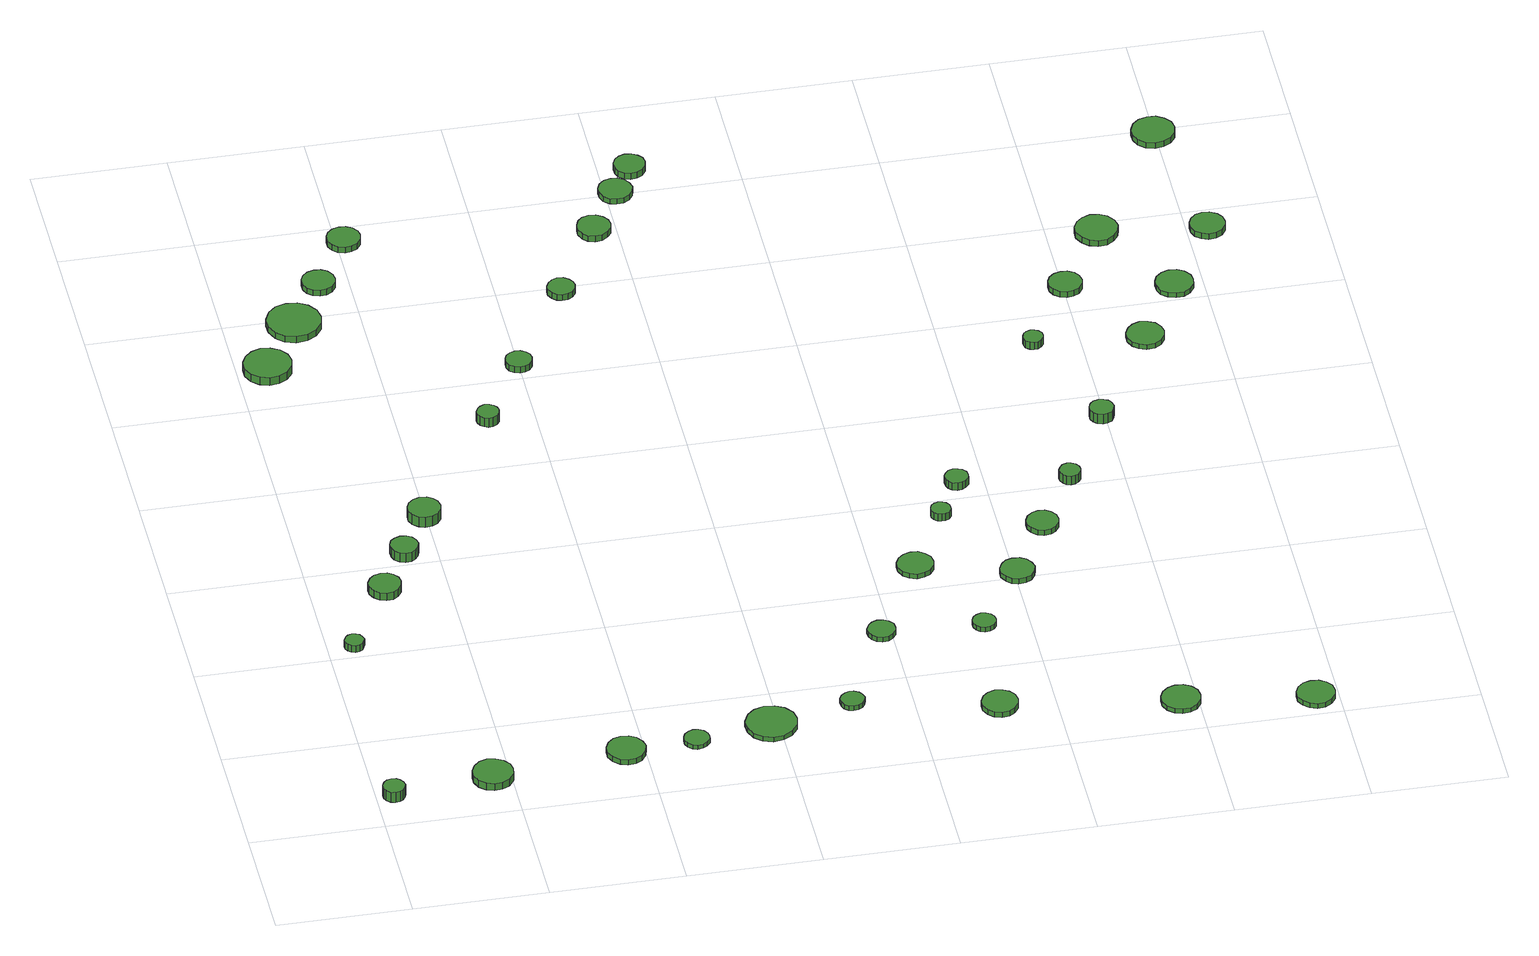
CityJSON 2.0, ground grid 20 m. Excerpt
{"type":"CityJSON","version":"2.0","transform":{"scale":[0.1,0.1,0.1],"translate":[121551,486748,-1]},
"CityObjects":{
"tree1":{"type":"SolitaryVegetationObject","attributes":{"function":"something"},"geometry":[{"type":"MultiSurface","lod":"1","boundaries":[[[0,1,2,3,4,5,6,7,8,9,10,11,12,13,14]],[[15,16,17,18,19,20,21,22,23,24,25,26,27,28,29]],[[0,29,28,1]],[[1,28,27,2]],[[2,27,26,3]],[[3,26,25,4]],[[4,25,24,5]],[[5,24,23,6]],[[6,23,22,7]],[[7,22,21,8]],[[8,21,20,9]],[[9,20,19,10]],[[10,19,18,11]],[[11,18,17,12]],[[12,17,16,13]],[[13,16,15,14]],[[14,15,29,0]]]}]},
"tree2":{"type":"SolitaryVegetationObject","attributes":{"function":"something"},"geometry":[{"type":"MultiSurface","lod":"1","boundaries":[[[30,31,32,33,34,35,36,37,38,39,40,41,42,43,44]],[[45,46,47,48,49,50,51,52,53,54,55,56,57,58,59]],[[30,59,58,31]],[[31,58,57,32]],[[32,57,56,33]],[[33,56,55,34]],[[34,55,54,35]],[[35,54,53,36]],[[36,53,52,37]],[[37,52,51,38]],[[38,51,50,39]],[[39,50,49,40]],[[40,49,48,41]],[[41,48,47,42]],[[42,47,46,43]],[[43,46,45,44]],[[44,45,59,30]]]}]},
"tree3":{"type":"SolitaryVegetationObject","attributes":{"function":"something"},"geometry":[{"type":"MultiSurface","lod":"1","boundaries":[[[60,61,62,63,64,65,66,67,68,69,70,71,72,73,74]],[[75,76,77,78,79,80,81,82,83,84,85,86,87,88,89]],[[60,89,88,61]],[[61,88,87,62]],[[62,87,86,63]],[[63,86,85,64]],[[64,85,84,65]],[[65,84,83,66]],[[66,83,82,67]],[[67,82,81,68]],[[68,81,80,69]],[[69,80,79,70]],[[70,79,78,71]],[[71,78,77,72]],[[72,77,76,73]],[[73,76,75,74]],[[74,75,89,60]]]}]},
"tree4":{"type":"SolitaryVegetationObject","attributes":{"function":"something"},"geometry":[{"type":"MultiSurface","lod":"1","boundaries":[[[90,91,92,93,94,95,96,97,98,99,100,101,102,103,104]],[[105,106,107,108,109,110,111,112,113,114,115,116,117,118,119]],[[90,119,118,91]],[[91,118,117,92]],[[92,117,116,93]],[[93,116,115,94]],[[94,115,114,95]],[[95,114,113,96]],[[96,113,112,97]],[[97,112,111,98]],[[98,111,110,99]],[[99,110,109,100]],[[100,109,108,101]],[[101,108,107,102]],[[102,107,106,103]],[[103,106,105,104]],[[104,105,119,90]]]}]},
"tree5":{"type":"SolitaryVegetationObject","attributes":{"function":"something"},"geometry":[{"type":"MultiSurface","lod":"1","boundaries":[[[120,121,122,123,124,125,126,127,128,129,130,131,132,133,134]],[[135,136,137,138,139,140,141,142,143,144,145,146,147,148,149]],[[120,149,148,121]],[[121,148,147,122]],[[122,147,146,123]],[[123,146,145,124]],[[124,145,144,125]],[[125,144,143,126]],[[126,143,142,127]],[[127,142,141,128]],[[128,141,140,129]],[[129,140,139,130]],[[130,139,138,131]],[[131,138,137,132]],[[132,137,136,133]],[[133,136,135,134]],[[134,135,149,120]]]}]},
"tree6":{"type":"SolitaryVegetationObject","attributes":{"function":"something"},"geometry":[{"type":"MultiSurface","lod":"1","boundaries":[[[150,151,152,153,154,155,156,157,158,159,160,161,162,163,164]],[[165,166,167,168,169,170,171,172,173,174,175,176,177,178,179]],[[150,179,178,151]],[[151,178,177,152]],[[152,177,176,153]],[[153,176,175,154]],[[154,175,174,155]],[[155,174,173,156]],[[156,173,172,157]],[[157,172,171,158]],[[158,171,170,159]],[[159,170,169,160]],[[160,169,168,161]],[[161,168,167,162]],[[162,167,166,163]],[[163,166,165,164]],[[164,165,179,150]]]}]},
"tree7":{"type":"SolitaryVegetationObject","attributes":{"function":"something"},"geometry":[{"type":"MultiSurface","lod":"1","boundaries":[[[180,181,182,183,184,185,186,187,188,189,190,191,192,193,194]],[[195,196,197,198,199,200,201,202,203,204,205,206,207,208,209]],[[180,209,208,181]],[[181,208,207,182]],[[182,207,206,183]],[[183,206,205,184]],[[184,205,204,185]],[[185,204,203,186]],[[186,203,202,187]],[[187,202,201,188]],[[188,201,200,189]],[[189,200,199,190]],[[190,199,198,191]],[[191,198,197,192]],[[192,197,196,193]],[[193,196,195,194]],[[194,195,209,180]]]}]},
"tree8":{"type":"SolitaryVegetationObject","attributes":{"function":"something"},"geometry":[{"type":"MultiSurface","lod":"1","boundaries":[[[210,211,212,213,214,215,216,217,218,219,220,221,222,223,224]],[[225,226,227,228,229,230,231,232,233,234,235,236,237,238,239]],[[210,239,238,211]],[[211,238,237,212]],[[212,237,236,213]],[[213,236,235,214]],[[214,235,234,215]],[[215,234,233,216]],[[216,233,232,217]],[[217,232,231,218]],[[218,231,230,219]],[[219,230,229,220]],[[220,229,228,221]],[[221,228,227,222]],[[222,227,226,223]],[[223,226,225,224]],[[224,225,239,210]]]}]},
"tree9":{"type":"SolitaryVegetationObject","attributes":{"function":"something"},"geometry":[{"type":"MultiSurface","lod":"1","boundaries":[[[240,241,242,243,244,245,246,247,248,249,250,251,252,253,254]],[[255,256,257,258,259,260,261,262,263,264,265,266,267,268,269]],[[240,269,268,241]],[[241,268,267,242]],[[242,267,266,243]],[[243,266,265,244]],[[244,265,264,245]],[[245,264,263,246]],[[246,263,262,247]],[[247,262,261,248]],[[248,261,260,249]],[[249,260,259,250]],[[250,259,258,251]],[[251,258,257,252]],[[252,257,256,253]],[[253,256,255,254]],[[254,255,269,240]]]}]},
"tree10":{"type":"SolitaryVegetationObject","attributes":{"function":"something"},"geometry":[{"type":"MultiSurface","lod":"1","boundaries":[[[270,271,272,273,274,275,276,277,278,279,280,281,282,283,284]],[[285,286,287,288,289,290,291,292,293,294,295,296,297,298,299]],[[270,299,298,271]],[[271,298,297,272]],[[272,297,296,273]],[[273,296,295,274]],[[274,295,294,275]],[[275,294,293,276]],[[276,293,292,277]],[[277,292,291,278]],[[278,291,290,279]],[[279,290,289,280]],[[280,289,288,281]],[[281,288,287,282]],[[282,287,286,283]],[[283,286,285,284]],[[284,285,299,270]]]}]},
"tree11":{"type":"SolitaryVegetationObject","attributes":{"function":"something"},"geometry":[{"type":"MultiSurface","lod":"1","boundaries":[[[300,301,302,303,304,305,306,307,308,309,310,311,312,313,314]],[[315,316,317,318,319,320,321,322,323,324,325,326,327,328,329]],[[300,329,328,301]],[[301,328,327,302]],[[302,327,326,303]],[[303,326,325,304]],[[304,325,324,305]],[[305,324,323,306]],[[306,323,322,307]],[[307,322,321,308]],[[308,321,320,309]],[[309,320,319,310]],[[310,319,318,311]],[[311,318,317,312]],[[312,317,316,313]],[[313,316,315,314]],[[314,315,329,300]]]}]},
"tree12":{"type":"SolitaryVegetationObject","attributes":{"function":"something"},"geometry":[{"type":"MultiSurface","lod":"1","boundaries":[[[330,331,332,333,334,335,336,337,338,339,340,341,342,343,344]],[[345,346,347,348,349,350,351,352,353,354,355,356,357,358,359]],[[330,359,358,331]],[[331,358,357,332]],[[332,357,356,333]],[[333,356,355,334]],[[334,355,354,335]],[[335,354,353,336]],[[336,353,352,337]],[[337,352,351,338]],[[338,351,350,339]],[[339,350,349,340]],[[340,349,348,341]],[[341,348,347,342]],[[342,347,346,343]],[[343,346,345,344]],[[344,345,359,330]]]}]},
"tree13":{"type":"SolitaryVegetationObject","attributes":{"function":"something"},"geometry":[{"type":"MultiSurface","lod":"1","boundaries":[[[360,361,362,363,364,365,366,367,368,369,370,371,372,373,374]],[[375,376,377,378,379,380,381,382,383,384,385,386,387,388,389]],[[360,389,388,361]],[[361,388,387,362]],[[362,387,386,363]],[[363,386,385,364]],[[364,385,384,365]],[[365,384,383,366]],[[366,383,382,367]],[[367,382,381,368]],[[368,381,380,369]],[[369,380,379,370]],[[370,379,378,371]],[[371,378,377,372]],[[372,377,376,373]],[[373,376,375,374]],[[374,375,389,360]]]}]},
"tree14":{"type":"SolitaryVegetationObject","attributes":{"function":"something"},"geometry":[{"type":"MultiSurface","lod":"1","boundaries":[[[390,391,392,393,394,395,396,397,398,399,400,401,402,403,404]],[[405,406,407,408,409,410,411,412,413,414,415,416,417,418,419]],[[390,419,418,391]],[[391,418,417,392]],[[392,417,416,393]],[[393,416,415,394]],[[394,415,414,395]],[[395,414,413,396]],[[396,413,412,397]],[[397,412,411,398]],[[398,411,410,399]],[[399,410,409,400]],[[400,409,408,401]],[[401,408,407,402]],[[402,407,406,403]],[[403,406,405,404]],[[404,405,419,390]]]}]},
"tree15":{"type":"SolitaryVegetationObject","attributes":{"function":"something"},"geometry":[{"type":"MultiSurface","lod":"1","boundaries":[[[420,421,422,423,424,425,426,427,428,429,430,431,432,433,434]],[[435,436,437,438,439,440,441,442,443,444,445,446,447,448,449]],[[420,449,448,421]],[[421,448,447,422]],[[422,447,446,423]],[[423,446,445,424]],[[424,445,444,425]],[[425,444,443,426]],[[426,443,442,427]],[[427,442,441,428]],[[428,441,440,429]],[[429,440,439,430]],[[430,439,438,431]],[[431,438,437,432]],[[432,437,436,433]],[[433,436,435,434]],[[434,435,449,420]]]}]},
"tree16":{"type":"SolitaryVegetationObject","attributes":{"function":"something"},"geometry":[{"type":"MultiSurface","lod":"1","boundaries":[[[450,451,452,453,454,455,456,457,458,459,460,461,462,463,464]],[[465,466,467,468,469,470,471,472,473,474,475,476,477,478,479]],[[450,479,478,451]],[[451,478,477,452]],[[452,477,476,453]],[[453,476,475,454]],[[454,475,474,455]],[[455,474,473,456]],[[456,473,472,457]],[[457,472,471,458]],[[458,471,470,459]],[[459,470,469,460]],[[460,469,468,461]],[[461,468,467,462]],[[462,467,466,463]],[[463,466,465,464]],[[464,465,479,450]]]}]},
"tree17":{"type":"SolitaryVegetationObject","attributes":{"function":"something"},"geometry":[{"type":"MultiSurface","lod":"1","boundaries":[[[480,481,482,483,484,485,486,487,488,489,490,491,492,493,494]],[[495,496,497,498,499,500,501,502,503,504,505,506,507,508,509]],[[480,509,508,481]],[[481,508,507,482]],[[482,507,506,483]],[[483,506,505,484]],[[484,505,504,485]],[[485,504,503,486]],[[486,503,502,487]],[[487,502,501,488]],[[488,501,500,489]],[[489,500,499,490]],[[490,499,498,491]],[[491,498,497,492]],[[492,497,496,493]],[[493,496,495,494]],[[494,495,509,480]]]}]},
"tree18":{"type":"SolitaryVegetationObject","attributes":{"function":"something"},"geometry":[{"type":"MultiSurface","lod":"1","boundaries":[[[510,511,512,513,514,515,516,517,518,519,520,521,522,523,524]],[[525,526,527,528,529,530,531,532,533,534,535,536,537,538,539]],[[510,539,538,511]],[[511,538,537,512]],[[512,537,536,513]],[[513,536,535,514]],[[514,535,534,515]],[[515,534,533,516]],[[516,533,532,517]],[[517,532,531,518]],[[518,531,530,519]],[[519,530,529,520]],[[520,529,528,521]],[[521,528,527,522]],[[522,527,526,523]],[[523,526,525,524]],[[524,525,539,510]]]}]},
"tree19":{"type":"SolitaryVegetationObject","attributes":{"function":"something"},"geometry":[{"type":"MultiSurface","lod":"1","boundaries":[[[540,541,542,543,544,545,546,547,548,549,550,551,552,553,554]],[[555,556,557,558,559,560,561,562,563,564,565,566,567,568,569]],[[540,569,568,541]],[[541,568,567,542]],[[542,567,566,543]],[[543,566,565,544]],[[544,565,564,545]],[[545,564,563,546]],[[546,563,562,547]],[[547,562,561,548]],[[548,561,560,549]],[[549,560,559,550]],[[550,559,558,551]],[[551,558,557,552]],[[552,557,556,553]],[[553,556,555,554]],[[554,555,569,540]]]}]},
"tree20":{"type":"SolitaryVegetationObject","attributes":{"function":"something"},"geometry":[{"type":"MultiSurface","lod":"1","boundaries":[[[570,571,572,573,574,575,576,577,578,579,580,581,582,583,584]],[[585,586,587,588,589,590,591,592,593,594,595,596,597,598,599]],[[570,599,598,571]],[[571,598,597,572]],[[572,597,596,573]],[[573,596,595,574]],[[574,595,594,575]],[[575,594,593,576]],[[576,593,592,577]],[[577,592,591,578]],[[578,591,590,579]],[[579,590,589,580]],[[580,589,588,581]],[[581,588,587,582]],[[582,587,586,583]],[[583,586,585,584]],[[584,585,599,570]]]}]},
"tree21":{"type":"SolitaryVegetationObject","attributes":{"function":"something"},"geometry":[{"type":"MultiSurface","lod":"1","boundaries":[[[600,601,602,603,604,605,606,607,608,609,610,611,612,613,614]],[[615,616,617,618,619,620,621,622,623,624,625,626,627,628,629]],[[600,629,628,601]],[[601,628,627,602]],[[602,627,626,603]],[[603,626,625,604]],[[604,625,624,605]],[[605,624,623,606]],[[606,623,622,607]],[[607,622,621,608]],[[608,621,620,609]],[[609,620,619,610]],[[610,619,618,611]],[[611,618,617,612]],[[612,617,616,613]],[[613,616,615,614]],[[614,615,629,600]]]}]},
"tree22":{"type":"SolitaryVegetationObject","attributes":{"function":"something"},"geometry":[{"type":"MultiSurface","lod":"1","boundaries":[[[630,631,632,633,634,635,636,637,638,639,640,641,642,643,644]],[[645,646,647,648,649,650,651,652,653,654,655,656,657,658,659]],[[630,659,658,631]],[[631,658,657,632]],[[632,657,656,633]],[[633,656,655,634]],[[634,655,654,635]],[[635,654,653,636]],[[636,653,652,637]],[[637,652,651,638]],[[638,651,650,639]],[[639,650,649,640]],[[640,649,648,641]],[[641,648,647,642]],[[642,647,646,643]],[[643,646,645,644]],[[644,645,659,630]]]}]},
"tree23":{"type":"SolitaryVegetationObject","attributes":{"function":"something"},"geometry":[{"type":"MultiSurface","lod":"1","boundaries":[[[660,661,662,663,664,665,666,667,668,669,670,671,672,673,674]],[[675,676,677,678,679,680,681,682,683,684,685,686,687,688,689]],[[660,689,688,661]],[[661,688,687,662]],[[662,687,686,663]],[[663,686,685,664]],[[664,685,684,665]],[[665,684,683,666]],[[666,683,682,667]],[[667,682,681,668]],[[668,681,680,669]],[[669,680,679,670]],[[670,679,678,671]],[[671,678,677,672]],[[672,677,676,673]],[[673,676,675,674]],[[674,675,689,660]]]}]},
"tree24":{"type":"SolitaryVegetationObject","attributes":{"function":"something"},"geometry":[{"type":"MultiSurface","lod":"1","boundaries":[[[690,691,692,693,694,695,696,697,698,699,700,701,702,703,704]],[[705,706,707,708,709,710,711,712,713,714,715,716,717,718,719]],[[690,719,718,691]],[[691,718,717,692]],[[692,717,716,693]],[[693,716,715,694]],[[694,715,714,695]],[[695,714,713,696]],[[696,713,712,697]],[[697,712,711,698]],[[698,711,710,699]],[[699,710,709,700]],[[700,709,708,701]],[[701,708,707,702]],[[702,707,706,703]],[[703,706,705,704]],[[704,705,719,690]]]}]},
"tree25":{"type":"SolitaryVegetationObject","attributes":{"function":"something"},"geometry":[{"type":"MultiSurface","lod":"1","boundaries":[[[720,721,722,723,724,725,726,727,728,729,730,731,732,733,734]],[[735,736,737,738,739,740,741,742,743,744,745,746,747,748,749]],[[720,749,748,721]],[[721,748,747,722]],[[722,747,746,723]],[[723,746,745,724]],[[724,745,744,725]],[[725,744,743,726]],[[726,743,742,727]],[[727,742,741,728]],[[728,741,740,729]],[[729,740,739,730]],[[730,739,738,731]],[[731,738,737,732]],[[732,737,736,733]],[[733,736,735,734]],[[734,735,749,720]]]}]},
"tree26":{"type":"SolitaryVegetationObject","attributes":{"function":"something"},"geometry":[{"type":"MultiSurface","lod":"1","boundaries":[[[750,751,752,753,754,755,756,757,758,759,760,761,762,763,764]],[[765,766,767,768,769,770,771,772,773,774,775,776,777,778,779]],[[750,779,778,751]],[[751,778,777,752]],[[752,777,776,753]],[[753,776,775,754]],[[754,775,774,755]],[[755,774,773,756]],[[756,773,772,757]],[[757,772,771,758]],[[758,771,770,759]],[[759,770,769,760]],[[760,769,768,761]],[[761,768,767,762]],[[762,767,766,763]],[[763,766,765,764]],[[764,765,779,750]]]}]},
"tree27":{"type":"SolitaryVegetationObject","attributes":{"function":"something"},"geometry":[{"type":"MultiSurface","lod":"1","boundaries":[[[780,781,782,783,784,785,786,787,788,789,790,791,792,793,794]],[[795,796,797,798,799,800,801,802,803,804,805,806,807,808,809]],[[780,809,808,781]],[[781,808,807,782]],[[782,807,806,783]],[[783,806,805,784]],[[784,805,804,785]],[[785,804,803,786]],[[786,803,802,787]],[[787,802,801,788]],[[788,801,800,789]],[[789,800,799,790]],[[790,799,798,791]],[[791,798,797,792]],[[792,797,796,793]],[[793,796,795,794]],[[794,795,809,780]]]}]},
"tree28":{"type":"SolitaryVegetationObject","attributes":{"function":"something"},"geometry":[{"type":"MultiSurface","lod":"1","boundaries":[[[810,811,812,813,814,815,816,817,818,819,820,821,822,823,824]],[[825,826,827,828,829,830,831,832,833,834,835,836,837,838,839]],[[810,839,838,811]],[[811,838,837,812]],[[812,837,836,813]],[[813,836,835,814]],[[814,835,834,815]],[[815,834,833,816]],[[816,833,832,817]],[[817,832,831,818]],[[818,831,830,819]],[[819,830,829,820]],[[820,829,828,821]],[[821,828,827,822]],[[822,827,826,823]],[[823,826,825,824]],[[824,825,839,810]]]}]},
"tree29":{"type":"SolitaryVegetationObject","attributes":{"function":"something"},"geometry":[{"type":"MultiSurface","lod":"1","boundaries":[[[840,841,842,843,844,845,846,847,848,849,850,851,852,853,854]],[[855,856,857,858,859,860,861,862,863,864,865,866,867,868,869]],[[840,869,868,841]],[[841,868,867,842]],[[842,867,866,843]],[[843,866,865,844]],[[844,865,864,845]],[[845,864,863,846]],[[846,863,862,847]],[[847,862,861,848]],[[848,861,860,849]],[[849,860,859,850]],[[850,859,858,851]],[[851,858,857,852]],[[852,857,856,853]],[[853,856,855,854]],[[854,855,869,840]]]}]},
"tree30":{"type":"SolitaryVegetationObject","attributes":{"function":"something"},"geometry":[{"type":"MultiSurface","lod":"1","boundaries":[[[870,871,872,873,874,875,876,877,878,879,880,881,882,883,884]],[[885,886,887,888,889,890,891,892,893,894,895,896,897,898,899]],[[870,899,898,871]],[[871,898,897,872]],[[872,897,896,873]],[[873,896,895,874]],[[874,895,894,875]],[[875,894,893,876]],[[876,893,892,877]],[[877,892,891,878]],[[878,891,890,879]],[[879,890,889,880]],[[880,889,888,881]],[[881,888,887,882]],[[882,887,886,883]],[[883,886,885,884]],[[884,885,899,870]]]}]},
"tree31":{"type":"SolitaryVegetationObject","attributes":{"function":"something"},"geometry":[{"type":"MultiSurface","lod":"1","boundaries":[[[900,901,902,903,904,905,906,907,908,909,910,911,912,913,914]],[[915,916,917,918,919,920,921,922,923,924,925,926,927,928,929]],[[900,929,928,901]],[[901,928,927,902]],[[902,927,926,903]],[[903,926,925,904]],[[904,925,924,905]],[[905,924,923,906]],[[906,923,922,907]],[[907,922,921,908]],[[908,921,920,909]],[[909,920,919,910]],[[910,919,918,911]],[[911,918,917,912]],[[912,917,916,913]],[[913,916,915,914]],[[914,915,929,900]]]}]},
"tree32":{"type":"SolitaryVegetationObject","attributes":{"function":"something"},"geometry":[{"type":"MultiSurface","lod":"1","boundaries":[[[930,931,932,933,934,935,936,937,938,939,940,941,942,943,944]],[[945,946,947,948,949,950,951,952,953,954,955,956,957,958,959]],[[930,959,958,931]],[[931,958,957,932]],[[932,957,956,933]],[[933,956,955,934]],[[934,955,954,935]],[[935,954,953,936]],[[936,953,952,937]],[[937,952,951,938]],[[938,951,950,939]],[[939,950,949,940]],[[940,949,948,941]],[[941,948,947,942]],[[942,947,946,943]],[[943,946,945,944]],[[944,945,959,930]]]}]},
"tree33":{"type":"SolitaryVegetationObject","attributes":{"function":"something"},"geometry":[{"type":"MultiSurface","lod":"1","boundaries":[[[960,961,962,963,964,965,966,967,968,969,970,971,972,973,974]],[[975,976,977,978,979,980,981,982,983,984,985,986,987,988,989]],[[960,989,988,961]],[[961,988,987,962]],[[962,987,986,963]],[[963,986,985,964]],[[964,985,984,965]],[[965,984,983,966]],[[966,983,982,967]],[[967,982,981,968]],[[968,981,980,969]],[[969,980,979,970]],[[970,979,978,971]],[[971,978,977,972]],[[972,977,976,973]],[[973,976,975,974]],[[974,975,989,960]]]}]},
"tree34":{"type":"SolitaryVegetationObject","attributes":{"function":"something"},"geometry":[{"type":"MultiSurface","lod":"1","boundaries":[[[990,991,992,993,994,995,996,997,998,999,1000,1001,1002,1003,1004]],[[1005,1006,1007,1008,1009,1010,1011,1012,1013,1014,1015,1016,1017,1018,1019]],[[990,1019,1018,991]],[[991,1018,1017,992]],[[992,1017,1016,993]],[[993,1016,1015,994]],[[994,1015,1014,995]],[[995,1014,1013,996]],[[996,1013,1012,997]],[[997,1012,1011,998]],[[998,1011,1010,999]],[[999,1010,1009,1000]],[[1000,1009,1008,1001]],[[1001,1008,1007,1002]],[[1002,1007,1006,1003]],[[1003,1006,1005,1004]],[[1004,1005,1019,990]]]}]},
"tree35":{"type":"SolitaryVegetationObject","attributes":{"function":"something"},"geometry":[{"type":"MultiSurface","lod":"1","boundaries":[[[1020,1021,1022,1023,1024,1025,1026,1027,1028,1029,1030,1031,1032,1033,1034]],[[1035,1036,1037,1038,1039,1040,1041,1042,1043,1044,1045,1046,1047,1048,1049]],[[1020,1049,1048,1021]],[[1021,1048,1047,1022]],[[1022,1047,1046,1023]],[[1023,1046,1045,1024]],[[1024,1045,1044,1025]],[[1025,1044,1043,1026]],[[1026,1043,1042,1027]],[[1027,1042,1041,1028]],[[1028,1041,1040,1029]],[[1029,1040,1039,1030]],[[1030,1039,1038,1031]],[[1031,1038,1037,1032]],[[1032,1037,1036,1033]],[[1033,1036,1035,1034]],[[1034,1035,1049,1020]]]}]},
"tree36":{"type":"SolitaryVegetationObject","attributes":{"function":"something"},"geometry":[{"type":"MultiSurface","lod":"1","boundaries":[[[1050,1051,1052,1053,1054,1055,1056,1057,1058,1059,1060,1061,1062,1063,1064]],[[1065,1066,1067,1068,1069,1070,1071,1072,1073,1074,1075,1076,1077,1078,1079]],[[1050,1079,1078,1051]],[[1051,1078,1077,1052]],[[1052,1077,1076,1053]],[[1053,1076,1075,1054]],[[1054,1075,1074,1055]],[[1055,1074,1073,1056]],[[1056,1073,1072,1057]],[[1057,1072,1071,1058]],[[1058,1071,1070,1059]],[[1059,1070,1069,1060]],[[1060,1069,1068,1061]],[[1061,1068,1067,1062]],[[1062,1067,1066,1063]],[[1063,1066,1065,1064]],[[1064,1065,1079,1050]]]}]},
"tree37":{"type":"SolitaryVegetationObject","attributes":{"function":"something"},"geometry":[{"type":"MultiSurface","lod":"1","boundaries":[[[1080,1081,1082,1083,1084,1085,1086,1087,1088,1089,1090,1091,1092,1093,1094]],[[1095,1096,1097,1098,1099,1100,1101,1102,1103,1104,1105,1106,1107,1108,1109]],[[1080,1109,1108,1081]],[[1081,1108,1107,1082]],[[1082,1107,1106,1083]],[[1083,1106,1105,1084]],[[1084,1105,1104,1085]],[[1085,1104,1103,1086]],[[1086,1103,1102,1087]],[[1087,1102,1101,1088]],[[1088,1101,1100,1089]],[[1089,1100,1099,1090]],[[1090,1099,1098,1091]],[[1091,1098,1097,1092]],[[1092,1097,1096,1093]],[[1093,1096,1095,1094]],[[1094,1095,1109,1080]]]}]},
"tree38":{"type":"SolitaryVegetationObject","attributes":{"function":"something"}},
"tree39":{"type":"SolitaryVegetationObject","attributes":{"function":"something"},"geometry":[{"type":"MultiSurface","lod":"1","boundaries":[[[1110,1111,1112,1113,1114,1115,1116,1117,1118,1119,1120,1121,1122,1123,1124]],[[1125,1126,1127,1128,1129,1130,1131,1132,1133,1134,1135,1136,1137,1138,1139]],[[1110,1139,1138,1111]],[[1111,1138,1137,1112]],[[1112,1137,1136,1113]],[[1113,1136,1135,1114]],[[1114,1135,1134,1115]],[[1115,1134,1133,1116]],[[1116,1133,1132,1117]],[[1117,1132,1131,1118]],[[1118,1131,1130,1119]],[[1119,1130,1129,1120]],[[1120,1129,1128,1121]],[[1121,1128,1127,1122]],[[1122,1127,1126,1123]],[[1123,1126,1125,1124]],[[1124,1125,1139,1110]]]}]},
"tree40":{"type":"SolitaryVegetationObject","attributes":{"function":"something"},"geometry":[{"type":"MultiSurface","lod":"1","boundaries":[[[1140,1141,1142,1143,1144,1145,1146,1147,1148,1149,1150,1151,1152,1153,1154]],[[1155,1156,1157,1158,1159,1160,1161,1162,1163,1164,1165,1166,1167,1168,1169]],[[1140,1169,1168,1141]],[[1141,1168,1167,1142]],[[1142,1167,1166,1143]],[[1143,1166,1165,1144]],[[1144,1165,1164,1145]],[[1145,1164,1163,1146]],[[1146,1163,1162,1147]],[[1147,1162,1161,1148]],[[1148,1161,1160,1149]],[[1149,1160,1159,1150]],[[1150,1159,1158,1151]],[[1151,1158,1157,1152]],[[1152,1157,1156,1153]],[[1153,1156,1155,1154]],[[1154,1155,1169,1140]]]}]}
},
"vertices":[
[43,67,25],[41,74,25],[37,80,25],[32,83,25],[25,84,25],[18,82,25],[13,77,25],[10,71,25],[10,64,25],[13,58,25],[18,53,25],[25,51,25],[32,52,25],[37,55,25],[41,61,25],[41,61,7],[37,55,7],[32,52,7],[25,51,7],[18,53,7],[13,58,7],[10,64,7],[10,71,7],[13,77,7],[18,82,7],[25,84,7],[32,83,7],[37,80,7],[41,74,7],[43,67,7],
[54,424,19],[52,430,19],[49,435,19],[44,438,19],[38,439,19],[32,437,19],[28,433,19],[25,427,19],[25,421,19],[28,416,19],[32,412,19],[38,410,19],[44,411,19],[49,414,19],[52,419,19],[52,419,7],[49,414,7],[44,411,7],[38,410,7],[32,412,7],[28,416,7],[25,421,7],[25,427,7],[28,433,7],[32,437,7],[38,439,7],[44,438,7],[49,435,7],[52,430,7],[54,424,7],
[203,81,19],[201,93,19],[193,103,19],[182,109,19],[170,111,19],[158,107,19],[149,98,19],[144,87,19],[144,75,19],[149,63,19],[158,55,19],[170,51,19],[182,52,19],[193,58,19],[201,69,19],[201,69,7],[193,58,7],[182,52,7],[170,51,7],[158,55,7],[149,63,7],[144,75,7],[144,87,7],[149,98,7],[158,107,7],[170,111,7],[182,109,7],[193,103,7],[201,93,7],[203,81,7],
[132,546,20],[130,556,20],[124,564,20],[116,569,20],[106,570,20],[96,567,20],[89,561,20],[84,551,20],[84,541,20],[89,532,20],[96,525,20],[106,522,20],[116,523,20],[124,528,20],[130,537,20],[130,537,7],[124,528,7],[116,523,7],[106,522,7],[96,525,7],[89,532,7],[84,541,7],[84,551,7],[89,561,7],[96,567,7],[106,570,7],[116,569,7],[124,564,7],[130,556,7],[132,546,7],
[173,626,23],[171,635,23],[166,642,23],[159,646,23],[150,647,23],[142,644,23],[135,639,23],[132,631,23],[132,622,23],[135,614,23],[142,608,23],[150,605,23],[159,606,23],[166,610,23],[171,618,23],[171,618,7],[166,610,7],[159,606,7],[150,605,7],[142,608,7],[135,614,7],[132,622,7],[132,631,7],[135,639,7],[142,644,7],[150,647,7],[159,646,7],[166,642,7],[171,635,7],[173,626,7],
[80,1089,21],[77,1103,21],[68,1115,21],[55,1122,21],[41,1124,21],[27,1119,21],[16,1109,21],[10,1096,21],[10,1081,21],[16,1068,21],[27,1058,21],[41,1053,21],[55,1055,21],[68,1062,21],[77,1074,21],[77,1074,7],[68,1062,7],[55,1055,7],[41,1053,7],[27,1058,7],[16,1068,7],[10,1081,7],[10,1096,7],[16,1109,7],[27,1119,7],[41,1124,7],[55,1122,7],[68,1115,7],[77,1103,7],[80,1089,7],
[401,102,16],[398,113,16],[391,123,16],[381,129,16],[369,130,16],[358,127,16],[349,119,16],[344,108,16],[344,96,16],[349,85,16],[358,77,16],[369,73,16],[381,74,16],[391,80,16],[398,90,16],[398,90,7],[391,80,7],[381,74,7],[369,73,7],[358,77,7],[349,85,7],[344,96,7],[344,108,7],[349,119,7],[358,127,7],[369,130,7],[381,129,7],[391,123,7],[398,113,7],[401,102,7],
[221,705,25],[219,715,25],[213,723,25],[205,728,25],[194,729,25],[185,726,25],[177,719,25],[173,710,25],[173,700,25],[177,691,25],[185,684,25],[194,681,25],[205,682,25],[213,687,25],[219,695,25],[219,695,7],[213,687,7],[205,682,7],[194,681,7],[185,684,7],[177,691,7],[173,700,7],[173,710,7],[177,719,7],[185,726,7],[194,729,7],[205,728,7],[213,723,7],[219,715,7],[221,705,7],
[142,1185,18],[139,1201,18],[129,1215,18],[115,1223,18],[98,1225,18],[82,1220,18],[70,1209,18],[63,1193,18],[63,1177,18],[70,1161,18],[82,1150,18],[98,1145,18],[115,1147,18],[129,1155,18],[139,1169,18],[139,1169,7],[129,1155,7],[115,1147,7],[98,1145,7],[82,1150,7],[70,1161,7],[63,1177,7],[63,1193,7],[70,1209,7],[82,1220,7],[98,1225,7],[115,1223,7],[129,1215,7],[139,1201,7],[142,1185,7],
[495,109,14],[494,116,14],[489,123,14],[482,127,14],[474,128,14],[467,125,14],[461,120,14],[458,113,14],[458,105,14],[461,98,14],[467,92,14],[474,90,14],[482,91,14],[489,95,14],[494,101,14],[494,101,7],[489,95,7],[482,91,7],[474,90,7],[467,92,7],[461,98,7],[458,105,7],[458,113,7],[461,120,7],[467,125,7],[474,128,7],[482,127,7],[489,123,7],[494,116,7],[495,109,7],
[180,1271,17],[178,1281,17],[172,1290,17],[163,1295,17],[153,1296,17],[143,1293,17],[135,1286,17],[131,1277,17],[131,1266,17],[135,1257,17],[143,1250,17],[153,1247,17],[163,1248,17],[172,1253,17],[178,1261,17],[178,1261,7],[172,1253,7],[163,1248,7],[153,1247,7],[143,1250,7],[135,1257,7],[131,1266,7],[131,1277,7],[135,1286,7],[143,1293,7],[153,1296,7],[163,1295,7],[172,1290,7],[178,1281,7],[180,1271,7],
[348,912,23],[346,919,23],[342,924,23],[336,928,23],[329,929,23],[323,926,23],[318,922,23],[315,915,23],[315,909,23],[318,902,23],[323,898,23],[329,895,23],[336,896,23],[342,900,23],[346,905,23],[346,905,7],[342,900,7],[336,896,7],[329,895,7],[323,898,7],[318,902,7],[315,909,7],[315,915,7],[318,922,7],[323,926,7],[329,929,7],[336,928,7],[342,924,7],[346,919,7],[348,912,7],
[235,1365,17],[233,1375,17],[227,1383,17],[218,1388,17],[208,1389,17],[198,1386,17],[190,1379,17],[186,1370,17],[186,1359,17],[190,1350,17],[198,1343,17],[208,1340,17],[218,1341,17],[227,1346,17],[233,1354,17],[233,1354,7],[227,1346,7],[218,1341,7],[208,1340,7],[198,1343,7],[190,1350,7],[186,1359,7],[186,1370,7],[190,1379,7],[198,1386,7],[208,1389,7],[218,1388,7],[227,1383,7],[233,1375,7],[235,1365,7],
[626,124,15],[623,139,15],[613,152,15],[600,159,15],[584,161,15],[569,156,15],[558,146,15],[551,131,15],[551,116,15],[558,101,15],[569,91,15],[584,86,15],[600,88,15],[613,96,15],[623,108,15],[623,108,7],[613,96,7],[600,88,7],[584,86,7],[569,91,7],[558,101,7],[551,116,7],[551,131,7],[558,146,7],[569,156,7],[584,161,7],[600,159,7],[613,152,7],[623,139,7],[626,124,7],
[420,1032,18],[418,1040,18],[413,1046,18],[406,1050,18],[398,1051,18],[390,1048,18],[384,1043,18],[381,1036,18],[381,1028,18],[384,1020,18],[390,1015,18],[398,1012,18],[406,1013,18],[413,1017,18],[418,1024,18],[418,1024,7],[413,1017,7],[406,1013,7],[398,1012,7],[390,1015,7],[384,1020,7],[381,1028,7],[381,1036,7],[384,1043,7],[390,1048,7],[398,1051,7],[406,1050,7],[413,1046,7],[418,1040,7],[420,1032,7],
[731,154,15],[729,161,15],[725,167,15],[718,171,15],[711,172,15],[704,169,15],[698,164,15],[695,158,15],[695,150,15],[698,143,15],[704,138,15],[711,136,15],[718,137,15],[725,141,15],[729,147,15],[729,147,7],[725,141,7],[718,137,7],[711,136,7],[704,138,7],[698,143,7],[695,150,7],[695,158,7],[698,164,7],[704,169,7],[711,172,7],[718,171,7],[725,167,7],[729,161,7],[731,154,7],
[514,1189,17],[512,1197,17],[507,1204,17],[500,1209,17],[491,1210,17],[483,1207,17],[477,1201,17],[473,1193,17],[473,1185,17],[477,1177,17],[483,1171,17],[491,1169,17],[500,1170,17],[507,1174,17],[512,1181,17],[512,1181,7],[507,1174,7],[500,1170,7],[491,1169,7],[483,1171,7],[477,1177,7],[473,1185,7],[473,1193,7],[477,1201,7],[483,1207,7],[491,1210,7],[500,1209,7],[507,1204,7],[512,1197,7],[514,1189,7],
[806,308,15],[805,317,15],[799,324,15],[792,328,15],[783,329,15],[775,326,15],[769,320,15],[765,312,15],[765,304,15],[769,296,15],[775,290,15],[783,287,15],[792,288,15],[799,293,15],[805,300,15],[805,300,7],[799,293,7],[792,288,7],[783,287,7],[775,290,7],[769,296,7],[765,304,7],[765,312,7],[769,320,7],[775,326,7],[783,329,7],[792,328,7],[799,324,7],[805,317,7],[806,308,7],
[945,106,16],[943,117,16],[936,126,16],[927,131,16],[916,133,16],[905,129,16],[897,122,16],[892,111,16],[892,100,16],[897,90,16],[905,82,16],[916,79,16],[927,80,16],[936,86,16],[943,95,16],[943,95,7],[936,86,7],[927,80,7],[916,79,7],[905,82,7],[897,90,7],[892,100,7],[892,111,7],[897,122,7],[905,129,7],[916,133,7],[927,131,7],[936,126,7],[943,117,7],[945,106,7],
[592,1321,17],[590,1331,17],[584,1339,17],[575,1345,17],[564,1346,17],[554,1343,17],[547,1336,17],[543,1326,17],[543,1316,17],[547,1306,17],[554,1299,17],[564,1296,17],[575,1297,17],[584,1303,17],[590,1311,17],[590,1311,7],[584,1303,7],[575,1297,7],[564,1296,7],[554,1299,7],[547,1306,7],[543,1316,7],[543,1326,7],[547,1336,7],[554,1343,7],[564,1346,7],[575,1345,7],[584,1339,7],[590,1331,7],[592,1321,7],
[890,451,15],[888,462,15],[881,471,15],[872,477,15],[861,478,15],[850,474,15],[842,467,15],[837,457,15],[837,446,15],[842,435,15],[850,428,15],[861,424,15],[872,426,15],[881,431,15],[888,440,15],[888,440,7],[881,431,7],[872,426,7],[861,424,7],[850,428,7],[842,435,7],[837,446,7],[837,457,7],[842,467,7],[850,474,7],[861,478,7],[872,477,7],[881,471,7],[888,462,7],[890,451,7],
[951,299,15],[950,306,15],[946,312,15],[939,316,15],[932,317,15],[925,314,15],[920,310,15],[917,303,15],[917,296,15],[920,289,15],[925,284,15],[932,282,15],[939,283,15],[946,286,15],[950,292,15],[950,292,7],[946,286,7],[939,283,7],[932,282,7],[925,284,7],[920,289,7],[917,296,7],[917,303,7],[920,310,7],[925,314,7],[932,317,7],[939,316,7],[946,312,7],[950,306,7],[951,299,7],
[640,1402,16],[637,1412,16],[631,1421,16],[622,1426,16],[612,1427,16],[602,1424,16],[594,1417,16],[590,1407,16],[590,1397,16],[594,1387,16],[602,1380,16],[612,1377,16],[622,1378,16],[631,1383,16],[637,1392,16],[637,1392,7],[631,1383,7],[622,1378,7],[612,1377,7],[602,1380,7],[594,1387,7],[590,1397,7],[590,1407,7],[594,1417,7],[602,1424,7],[612,1427,7],[622,1426,7],[631,1421,7],[637,1412,7],[640,1402,7],
[669,1455,17],[667,1465,17],[661,1472,17],[653,1477,17],[643,1478,17],[634,1475,17],[627,1469,17],[623,1460,17],[623,1450,17],[627,1441,17],[634,1435,17],[643,1432,17],[653,1433,17],[661,1438,17],[667,1446,17],[667,1446,6],[661,1438,6],[653,1433,6],[643,1432,6],[634,1435,6],[627,1441,6],[623,1450,6],[623,1460,6],[627,1469,6],[634,1475,6],[643,1478,6],[653,1477,6],[661,1472,6],[667,1465,6],[669,1455,6],
[938,565,20],[937,571,20],[933,576,20],[928,579,20],[922,580,20],[916,578,20],[911,574,20],[909,568,20],[909,562,20],[911,557,20],[916,552,20],[922,551,20],[928,551,20],[933,554,20],[937,559,20],[937,559,7],[933,554,7],[928,551,7],[922,551,7],[916,552,7],[911,557,7],[909,562,7],[909,568,7],[911,574,7],[916,578,7],[922,580,7],[928,579,7],[933,576,7],[937,571,7],[938,565,7],
[1030,409,16],[1027,419,16],[1021,428,16],[1012,433,16],[1001,434,16],[991,431,16],[984,424,16],[979,414,16],[979,404,16],[984,394,16],[991,387,16],[1001,384,16],[1012,385,16],[1021,390,16],[1027,399,16],[1027,399,7],[1021,390,7],[1012,385,7],[1001,384,7],[991,387,7],[984,394,7],[979,404,7],[979,414,7],[984,424,7],[991,431,7],[1001,434,7],[1012,433,7],[1021,428,7],[1027,419,7],[1030,409,7],
[977,634,21],[976,641,21],[971,647,21],[965,650,21],[958,651,21],[951,649,21],[946,644,21],[943,638,21],[943,630,21],[946,624,21],[951,619,21],[958,617,21],[965,618,21],[971,621,21],[976,627,21],[976,627,8],[971,621,8],[965,618,8],[958,617,8],[951,619,8],[946,624,8],[943,630,8],[943,638,8],[946,644,8],[951,649,8],[958,651,8],[965,650,8],[971,647,8],[976,641,8],[977,634,8],
[1203,65,16],[1201,77,16],[1194,87,16],[1183,93,16],[1171,94,16],[1160,90,16],[1151,82,16],[1146,71,16],[1146,59,16],[1151,48,16],[1160,40,16],[1171,36,16],[1183,37,16],[1194,43,16],[1201,53,16],[1201,53,8],[1194,43,8],[1183,37,8],[1171,36,8],[1160,40,8],[1151,48,8],[1146,59,8],[1146,71,8],[1151,82,8],[1160,90,8],[1171,94,8],[1183,93,8],[1194,87,8],[1201,77,8],[1203,65,8],
[1085,512,17],[1083,522,17],[1077,530,17],[1069,535,17],[1059,536,17],[1050,533,17],[1042,526,17],[1038,517,17],[1038,507,17],[1042,498,17],[1050,491,17],[1059,488,17],[1069,489,17],[1077,494,17],[1083,502,17],[1083,502,8],[1077,494,8],[1069,489,8],[1059,488,8],[1050,491,8],[1042,498,8],[1038,507,8],[1038,517,8],[1042,526,8],[1050,533,8],[1059,536,8],[1069,535,8],[1077,530,8],[1083,522,8],[1085,512,8],
[1137,614,23],[1136,620,23],[1132,626,23],[1126,629,23],[1120,630,23],[1113,628,23],[1109,623,23],[1106,617,23],[1106,611,23],[1109,605,23],[1113,600,23],[1120,598,23],[1126,599,23],[1132,602,23],[1136,608,23],[1136,608,8],[1132,602,8],[1126,599,8],[1120,598,8],[1113,600,8],[1109,605,8],[1106,611,8],[1106,617,8],[1109,623,8],[1113,628,8],[1120,630,8],[1126,629,8],[1132,626,8],[1136,620,8],[1137,614,8],
[1394,37,17],[1392,49,17],[1385,58,17],[1375,64,17],[1363,65,17],[1352,62,17],[1343,54,17],[1338,43,17],[1338,31,17],[1343,21,17],[1352,13,17],[1363,9,17],[1375,10,17],[1385,16,17],[1392,26,17],[1392,26,9],[1385,16,9],[1375,10,9],[1363,9,9],[1352,13,9],[1343,21,9],[1338,31,9],[1338,43,9],[1343,54,9],[1352,62,9],[1363,65,9],[1375,64,9],[1385,58,9],[1392,49,9],[1394,37,9],
[1147,938,20],[1146,944,20],[1142,949,20],[1137,952,20],[1131,953,20],[1125,951,20],[1120,947,20],[1118,941,20],[1118,935,20],[1120,929,20],[1125,925,20],[1131,923,20],[1137,923,20],[1142,927,20],[1146,932,20],[1146,932,7],[1142,927,7],[1137,923,7],[1131,923,7],[1125,925,7],[1120,929,7],[1118,935,7],[1118,941,7],[1120,947,7],[1125,951,7],[1131,953,7],[1137,952,7],[1142,949,7],[1146,944,7],[1147,938,7],
[1213,748,25],[1211,756,25],[1207,762,25],[1200,765,25],[1193,766,25],[1185,764,25],[1180,759,25],[1177,752,25],[1177,744,25],[1180,738,25],[1185,733,25],[1193,730,25],[1200,731,25],[1207,735,25],[1211,741,25],[1211,741,8],[1207,735,8],[1200,731,8],[1193,730,8],[1185,733,8],[1180,738,8],[1177,744,8],[1177,752,8],[1180,759,8],[1185,764,8],[1193,766,8],[1200,765,8],[1207,762,8],[1211,756,8],[1213,748,8],
[1228,1060,17],[1226,1070,17],[1220,1078,17],[1211,1083,17],[1201,1084,17],[1191,1081,17],[1183,1074,17],[1179,1065,17],[1179,1054,17],[1183,1045,17],[1191,1038,17],[1201,1035,17],[1211,1036,17],[1220,1041,17],[1226,1050,17],[1226,1050,7],[1220,1041,7],[1211,1036,7],[1201,1035,7],[1191,1038,7],[1183,1045,7],[1179,1054,7],[1179,1065,7],[1183,1074,7],[1191,1081,7],[1201,1084,7],[1211,1083,7],[1220,1078,7],[1226,1070,7],[1228,1060,7],
[1320,919,16],[1318,930,16],[1311,940,16],[1301,945,16],[1289,947,16],[1278,943,16],[1270,935,16],[1265,925,16],[1265,913,16],[1270,902,16],[1278,895,16],[1289,891,16],[1301,892,16],[1311,898,16],[1318,908,16],[1318,908,8],[1311,898,8],[1301,892,8],[1289,891,8],[1278,895,8],[1270,902,8],[1265,913,8],[1265,925,8],[1270,935,8],[1278,943,8],[1289,947,8],[1301,945,8],[1311,940,8],[1318,930,8],[1320,919,8],
[1304,1177,16],[1301,1190,16],[1293,1201,16],[1282,1207,16],[1269,1209,16],[1256,1204,16],[1247,1196,16],[1241,1184,16],[1241,1171,16],[1247,1159,16],[1256,1150,16],[1269,1146,16],[1282,1147,16],[1293,1154,16],[1301,1164,16],[1301,1164,6],[1293,1154,6],[1282,1147,6],[1269,1146,6],[1256,1150,6],[1247,1159,6],[1241,1171,6],[1241,1184,6],[1247,1196,6],[1256,1204,6],[1269,1209,6],[1282,1207,6],[1293,1201,6],[1301,1190,6],[1304,1177,6],
[1385,1032,15],[1383,1043,15],[1376,1053,15],[1366,1059,15],[1354,1060,15],[1343,1056,15],[1334,1048,15],[1330,1038,15],[1330,1026,15],[1334,1015,15],[1343,1008,15],[1354,1004,15],[1366,1005,15],[1376,1011,15],[1383,1021,15],[1383,1021,7],[1376,1011,7],[1366,1005,7],[1354,1004,7],[1343,1008,7],[1334,1015,7],[1330,1026,7],[1330,1038,7],[1334,1048,7],[1343,1056,7],[1354,1060,7],[1366,1059,7],[1376,1053,7],[1383,1043,7],[1385,1032,7],
[1456,1157,16],[1454,1168,16],[1448,1176,16],[1438,1182,16],[1427,1183,16],[1417,1180,16],[1409,1172,16],[1405,1163,16],[1405,1152,16],[1409,1142,16],[1417,1135,16],[1427,1131,16],[1438,1132,16],[1448,1138,16],[1454,1147,16],[1454,1147,6],[1448,1138,6],[1438,1132,6],[1427,1131,6],[1417,1135,6],[1409,1142,6],[1405,1152,6],[1405,1163,6],[1409,1172,6],[1417,1180,6],[1427,1183,6],[1438,1182,6],[1448,1176,6],[1454,1168,6],[1456,1157,6],
[1429,1389,16],[1426,1402,16],[1418,1412,16],[1407,1419,16],[1394,1420,16],[1381,1416,16],[1371,1407,16],[1366,1395,16],[1366,1382,16],[1371,1370,16],[1381,1361,16],[1394,1357,16],[1407,1359,16],[1418,1365,16],[1426,1376,16],[1426,1376,6],[1418,1365,6],[1407,1359,6],[1394,1357,6],[1381,1361,6],[1371,1370,6],[1366,1382,6],[1366,1395,6],[1371,1407,6],[1381,1416,6],[1394,1420,6],[1407,1419,6],[1418,1412,6],[1426,1402,6],[1429,1389,6]
]}
